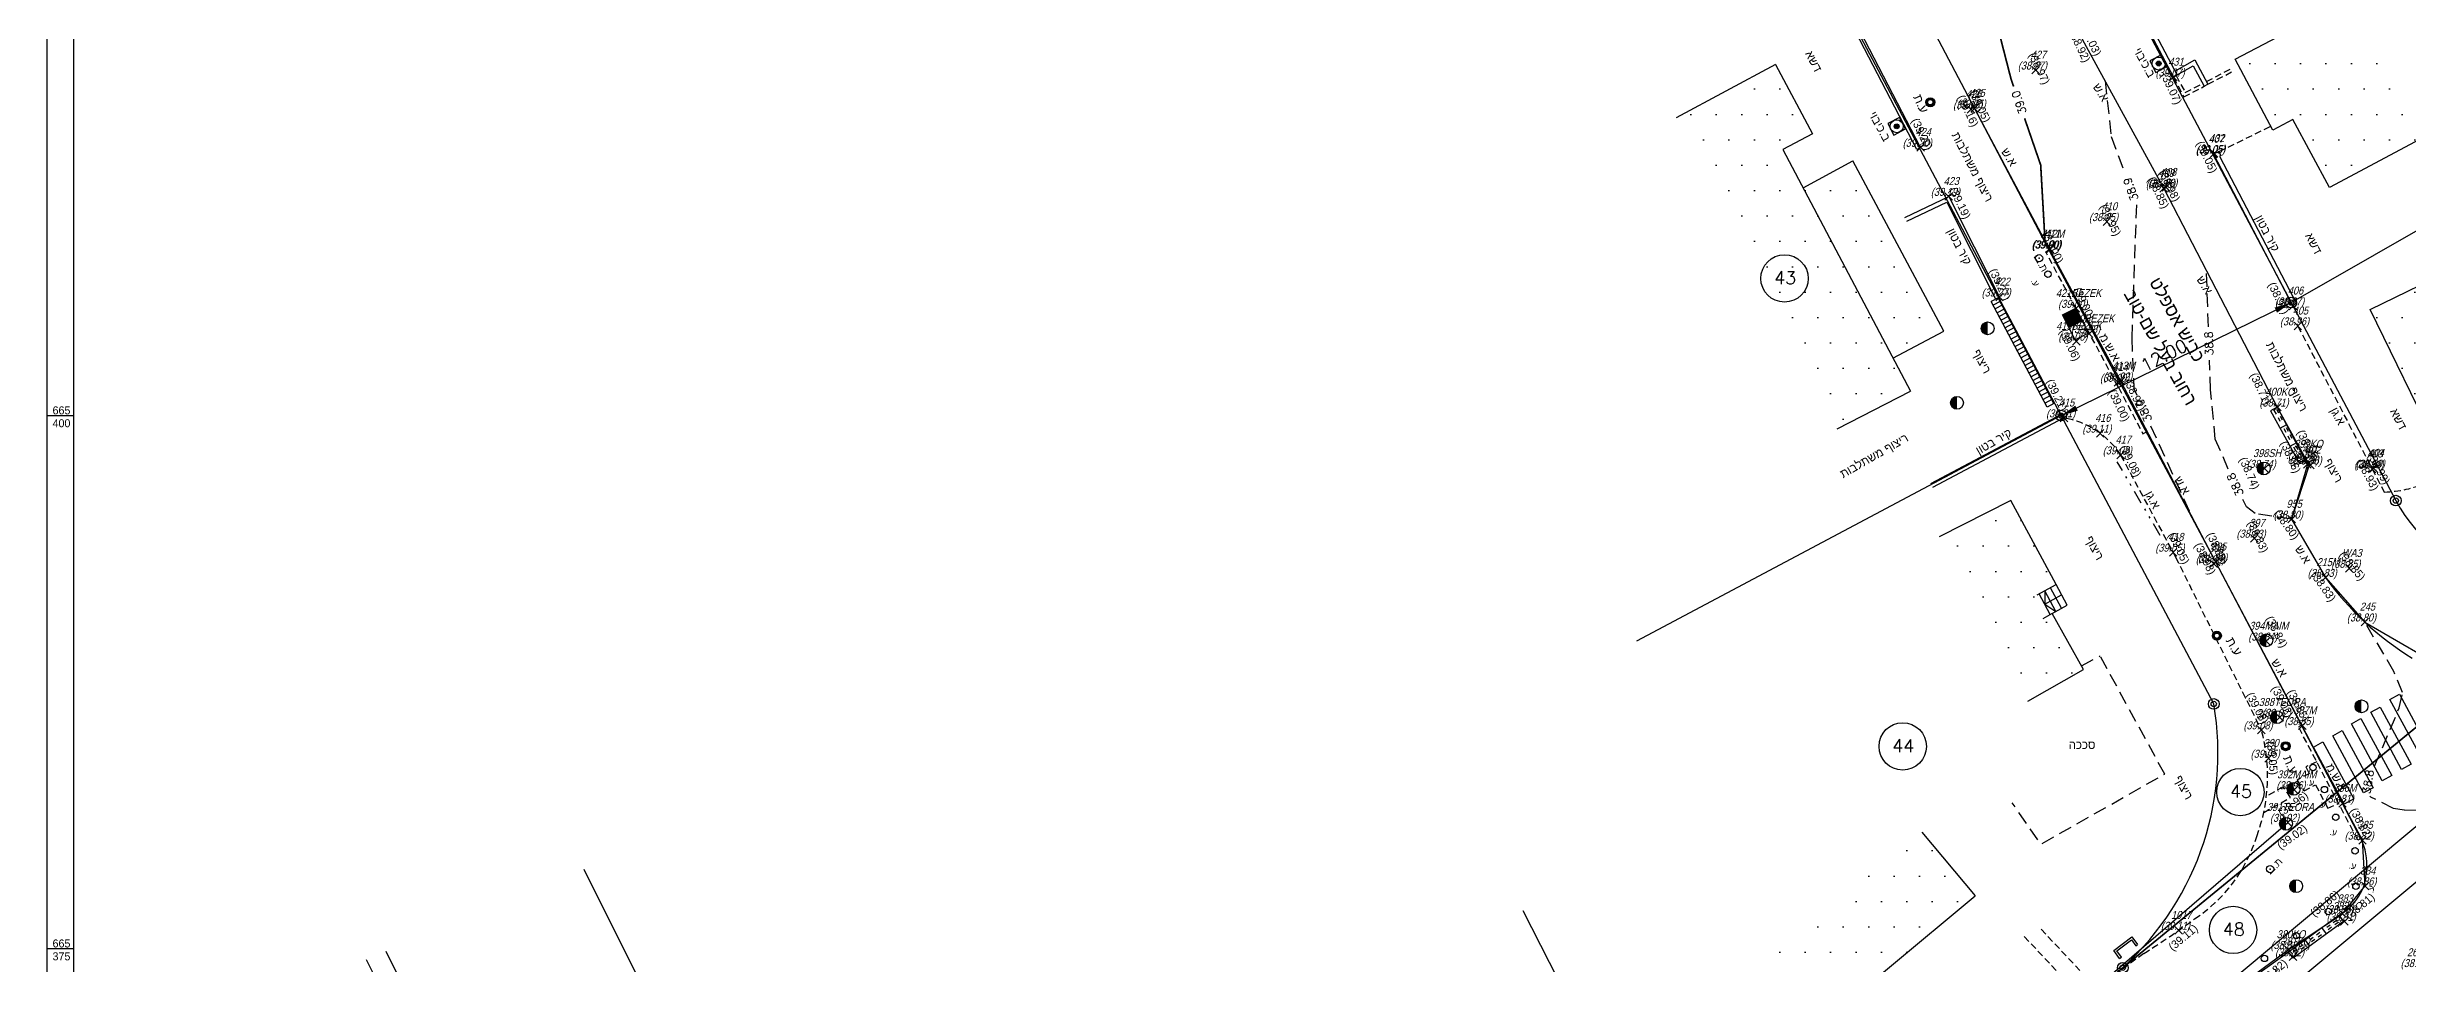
# Model space of a CAD drawing. Extents: x 190024 to 190266, y 665223 to 665488.
# Drawn here: x 190024.1 to 190134.7, y 665374.3 to 665417.3 of the extents above; entities that cross this region are included whole.
import ezdxf
from ezdxf.enums import TextEntityAlignment as Align

# ---------------------------------------------------------------- set-up
doc = ezdxf.new("R2010")
doc.units = 0
doc.header["$LTSCALE"] = 1.25
for name, pattern in [('ACAD_ISO03W100', [30, 12, -18]), ('DASHED', [0.75, 0.5, -0.25]), ('DIVIDE', [1.25, 0.5, -0.25, 0, -0.25, 0, -0.25]), ('HIDDEN', [0.375, 0.25, -0.125]), ('HIDDENX2', [0.75, 0.5, -0.25])]:
    doc.linetypes.add(name, pattern=pattern)
for name, color, linetype in [('C1603_0', 210, 'Continuous'), ('C1610_0', 210, 'Continuous'), ('CTEXT', 1, 'Continuous'), ('CTR', 7, 'Continuous'), ('CTRINDEX', 1, 'Continuous'), ('DIS104', 7, 'Continuous'), ('M1280', 7, 'Continuous'), ('M2200', 7, 'Continuous'), ('M2204', 9, 'Continuous'), ('M2208', 9, 'HIDDENX2'), ('M2404', 1, 'HIDDEN'), ('M2519', 254, 'Continuous'), ('M2605', 3, 'Continuous'), ('M4001', 80, 'Continuous'), ('M4402', 101, 'Continuous'), ('M4610', 170, 'Continuous'), ('M4804', 4, 'Continuous'), ('M4903', 70, 'Continuous'), ('M5232', 7, 'Continuous'), ('PNT', 1, 'Continuous'), ('PNTDESC', 3, 'Continuous'), ('PNTELEV', 5, 'Continuous'), ('PNTNO', 7, 'Continuous'), ('PT_PNTSNO', 7, 'Continuous')]:
    doc.layers.add(name, color=color, linetype=linetype)
for name, color, linetype, lineweight in [('M1000', 7, 'Continuous', 35), ('M1502', 1, 'Continuous', 20), ('M2412', 141, 'Continuous', 25), ('M2417', 70, 'HIDDEN', 25), ('M2442', 2, 'Continuous', 25), ('M2603', 100, 'Continuous', 25)]:
    doc.layers.add(name, color=color, linetype=linetype, lineweight=lineweight)
doc.styles.add('HANIT_TEXT', font='hebtxt')
doc.styles.add('hebtxt', font='hebtxt')
doc.styles.add('ROMANC', font='romanc.shx')
doc.styles.get("Standard").update_dxf_attribs({"font": 'hebtxt.shx'})
pattern_1 = [(0, (0, 0), (0.5953124999999999, 1.190625), [0, -1.190625])]

# ---------------------------------------------------------------- blocks, each defined once
blk = doc.blocks.new('M5232_E')
blk.add_circle((7.586481887145169e-09, -4.541476417152523e-09), 0.8000000000000002)
at = {"style": 'HANIT_TEXT'}
blk.add_attdef('NAME', text='', height=1.6, dxfattribs=at).set_placement((7.586481842736249e-09, 0.5), align=Align.BOTTOM_CENTER)
for tag, p in [('HEIGHT', (7.586481842736249e-09, -1)), ('MARK', (7.586481842736249e-09, -3))]:
    blk.add_attdef(tag, text='', height=1.6, dxfattribs=at).set_placement(p, align=Align.TOP_CENTER)
blk = doc.blocks.new('SRVPNO0')
at = {"layer": 'PNTDESC', "oblique": 15, "width": 0.86}
blk.add_attdef('DESC2', text='', height=1, dxfattribs=at).set_placement((-2.491916891059923, -0.8123870574075998), align=Align.MIDDLE_LEFT)
at = {"layer": 'PNTELEV', "oblique": 15, "width": 0.86}
blk.add_attdef('ELEV2', (-2.235286158764376, 0.0752), '', height=1, dxfattribs=at)
at = {"layer": 'PNTNO', "oblique": 15, "width": 0.86}
blk.add_attdef('PT#', text='', height=1, dxfattribs=at).set_placement((0.3206950086667995, 1.428657329751788), align=Align.CENTER)
blk = doc.blocks.new('SPT10')
at = {"color": 0, "linetype": 'Continuous'}
for p, q in [((-0.3535533905932738, -0.3535533905932737), (0.3535533905932738, 0.3535533905932737)), ((0.3535533905932737, -0.3535533905932738), (-0.3535533905932737, 0.3535533905932738))]:
    blk.add_line(p, q, dxfattribs=at)
blk = doc.blocks.new('hydrant')
blk.add_hatch(color=256).paths.add_polyline_path([(-0.15, 0, 1), (0.15, 0, 1)])
blk.add_lwpolyline([(-0.3999999999941792, 0.4000000000232831), (-0.3999999999941792, -0.4000000000232831), (0.3999999999941792, -0.4000000000232831), (0.3999999999941792, 0.4000000000232831)], close=True)
for radius in [0.4, 0.15]:
    blk.add_circle((0, 0), radius)
blk = doc.blocks.new('SPT26')
at = {"color": 0, "linetype": 'Continuous'}
for radius in [0.5, 0.25]:
    blk.add_circle((0, 0), radius, dxfattribs=at)
blk = doc.blocks.new('SPT67')
at = {"linetype": 'ByBlock'}
blk.add_hatch(color=0, dxfattribs=at).paths.add_polyline_path([(0.2, 0), (-0.2, 0, 1)])
at = {"color": 0, "linetype": 'Continuous'}
blk.add_circle((0, 0), 0.2, dxfattribs=at)
blk = doc.blocks.new('M4402_E')
for radius in [0.5, 0.45, 0.4, 0.35, 0.3]:
    blk.add_circle((-1.942890293094024e-16, 0), radius)
at = {"style": 'hebtxt'}
for tag, p in [('HEIGHT', (0, -2.5)), ('NAME', (0, -1))]:
    blk.add_attdef(tag, text='', height=1, dxfattribs=at).set_placement(p, align=Align.TOP_CENTER)
blk.add_attdef('DESC', text='', height=1, dxfattribs=at).set_placement((-1, -4), align=Align.TOP_RIGHT)
blk.add_attdef('MARK', text='', height=1, dxfattribs=at).set_placement((0, -4), align=Align.TOP_LEFT)
at = {"style": 'hebtxt', "flags": 1}
for tag, p in [('OWNER', (0, -5.5)), ('TYPE', (0, -7))]:
    blk.add_attdef(tag, text='', height=1, dxfattribs=at).set_placement(p, align=Align.TOP_CENTER)
blk = doc.blocks.new('M2442_E')
blk.add_line((-0.5000000000000002, -0.5), (0.4999999999999998, -0.5))
blk.add_circle((0, 0), 0.5)
blk.add_point((0, 0))
at = {"style": 'hebtxt'}
for tag, p in [('HEIGHT', (0, -2.5)), ('NAME', (0, -1))]:
    blk.add_attdef(tag, text='', height=1, dxfattribs=at).set_placement(p, align=Align.TOP_CENTER)
blk.add_attdef('DESC', text='', height=1, dxfattribs=at).set_placement((-1, -4), align=Align.TOP_RIGHT)
blk.add_attdef('MARK', text='', height=1, dxfattribs=at).set_placement((0, -4), align=Align.TOP_LEFT)

msp = doc.modelspace()

# ---------------------------------------------------------------- hatches: boundary and pattern name
at = {"layer": 'M2200'}
h = msp.add_hatch(dxfattribs=at)
h.set_pattern_fill('DOTS', color=256, scale=0.75, style=0)
h.set_pattern_definition(pattern_1)
h.paths.add_polyline_path([(190135.3280029297, 665412.9559936523), (190126.3040008545, 665429.1350097656), (190122.4065235938, 665427.0391812278), (190123.9525979809, 665424.0532894734), (190123.0235624469, 665423.5635671786), (190124.8957143733, 665420.0161588072), (190128.8994383015, 665422.171593988), (190130.6505460537, 665418.8052320444), (190126.6549788869, 665416.7069900262), (190128.4140014648, 665413.3850097656), (190129.358102926, 665413.8849211606), (190131.0724570653, 665410.6834619666)])
h = msp.add_hatch(dxfattribs=at)
h.set_pattern_fill('DOTS', color=256, scale=0.75, style=0)
h.set_pattern_definition(pattern_1)
h.paths.add_polyline_path([(190156.6130065918, 665418.3510131836), (190137.4783166259, 665407.1581426054), (190132.9839935303, 665404.967010498), (190136.1519927979, 665398.4689941406), (190154.6982265863, 665407.5109004434), (190152.8564930642, 665411.0565356008), (190157.3642471138, 665413.3966901375), (190157.2113233407, 665413.6657425753), (190158.6463236596, 665414.400927496)])
h = msp.add_hatch(dxfattribs=at)
h.set_pattern_fill('DOTS', color=256, scale=0.75, style=0)
h.set_pattern_definition(pattern_1)
h.paths.add_polyline_path([(190100.4509963989, 665413.949005127), (190108.0029983521, 665399.3729858398), (190111.435261328, 665401.1333997133), (190105.4541898009, 665412.4655620347), (190106.8418059957, 665413.2036828323), (190105.1080859599, 665416.4629569332)])
h = msp.add_hatch(dxfattribs=at)
h.set_pattern_fill('DOTS', color=256, scale=0.75, style=0)
h.set_pattern_definition(pattern_1)
h.paths.add_polyline_path([(190106.3974733611, 665410.6783500995), (190110.6136815684, 665402.6900229964), (190112.9919967651, 665403.9460144043), (190108.7262996452, 665411.9384411791)])
at = {"layer": 'M2200', "linetype": 'ACAD_ISO03W100'}
h = msp.add_hatch(dxfattribs=at)
h.set_pattern_fill('DOTS', color=256, scale=0.75)
h.set_pattern_definition(pattern_1)
h.paths.add_polyline_path([(190112.7740020752, 665394.3089904785), (190116.9354926311, 665386.6078420179), (190119.5500030518, 665388.0790100098), (190118.0690002441, 665390.7109985352), (190117.9860202531, 665390.6643062345), (190117.4637372631, 665391.6388739356), (190118.2570037842, 665392.0639953613), (190116.1379630243, 665396.018075278)])
at = {"layer": 'M2200'}
h = msp.add_hatch(dxfattribs=at)
h.set_pattern_fill('DOTS', color=256, scale=0.75)
h.set_pattern_definition(pattern_1)
h.paths.add_polyline_path([(190108.1602599391, 665372.2162204159), (190114.4692292255, 665377.4652102796), (190111.9710006714, 665380.4530029297), (190111.9419884989, 665380.4877004579), (190099.8929977417, 665370.4129943848), (190102.418687872, 665367.439298511)])
at = {"layer": 'M4001'}
msp.add_hatch(color=256, dxfattribs=at).paths.add_polyline_path([(190118.558240416, 665404.7112070569), (190118.8529723372, 665404.1266881565), (190119.4780102526, 665404.441850978), (190119.1832783318, 665405.0263698781)])

# ---------------------------------------------------------------- linework, layer by layer
at = {"layer": 'C1603_0'}
for p, q in [((190129.274, 665405.292), (190144.9444067443, 665414.2684898452)), ((190104.35, 665355.07), (190166.33, 665406.75)), ((190105.2927418332, 665353.2507350746), (190167.31, 665404.95)), ((190118.5, 665399.99), (190098.5884848135, 665389.4100238116)), ((190062.1974853417, 665352.8317790736), (190049.2730352319, 665378.7007255394)), ((190093.2646795706, 665376.7814625375), (190096.508, 665370.4289999999)), ((190047.1893841495, 665360.4586573078), (190039.9939616513, 665374.8551201783)), ((190044.5677932924, 665363.4671195119), (190039.0678484935, 665374.471303228))]:
    msp.add_line(p, q, dxfattribs=at)
msp.add_lwpolyline([(190100.7861173128, 665459.2004855386), (190105.124, 665450.992), (190117.194, 665428.152), (190129.274, 665405.292), (190134.182, 665396.005, 0.4706302423783451), (190145.344, 665393.757), (190121.08, 665373.85, 0.2645888719055002), (190125.648, 665386.471), (190118.5, 665399.99), (190106.581, 665422.532), (190095.465, 665443.554), (190090.169693226, 665453.569164936)], format="xyb", dxfattribs=at)
for points in [[(190118.5, 665399.99), (190129.274, 665405.292)], [(190102.532, 665358.631), (190121.08, 665373.85), (190137.7125935649, 665387.4959380191)]]:
    msp.add_lwpolyline(points, dxfattribs=at)
for centre in [(190105.530165216, 665406.42452366), (190111.0692668956, 665384.4802732131), (190126.8964992351, 665382.3397926139), (190126.5550319465, 665375.8723582382)]:
    msp.add_circle(centre, 1.10969656042289, dxfattribs=at)
for points in [[(190128.615079647, 665404.8191345363), (190128.4973351898, 665405.0583987349), (190129.274, 665405.292)], [(190119.158920353, 665400.4628654637), (190119.2766648102, 665400.2236012651), (190118.5, 665399.99)]]:
    msp.add_solid(points, dxfattribs=at)
at = {"layer": 'CTR', "linetype": 'DASHED'}
for points, elevation in [([(190120.5519692308, 665415.6939076923), (190120.8448104371, 665413.0743377573), (190121.4847234216, 665411.3487423722)], 38.90000000000003), ([(190122.0218285906, 665409.8703159579), (190121.8007150933, 665403.6234667866), (190121.9009039743, 665401.2589315968), (190122.0391261916, 665400.9535471326)], 38.90000000000003), ([(190125.3955248288, 665404.160955685), (190125.3085217391, 665406.7826666667)], 38.80000000000003), ([(190126.3304011218, 665397.4790460207), (190125.7211244721, 665398.8814217136), (190125.4940151997, 665401.1930922668), (190125.4477634145, 665402.5868222313)], 38.80000000000003), ([(190122.6885717999, 665399.5186794028), (190124.5343636364, 665395.4406363637)], 38.90000000000003), ([(190129.2954805378, 665395.132816766), (190127.5941641927, 665395.4009188656), (190127.1883962479, 665395.7145302651), (190127.0108628287, 665396.0595405023)], 38.80000000000003), ([(190133.1886987564, 665383.5494331954), (190134.3403008137, 665386.2842371773), (190134.4943472222, 665387.0052222222), (190134.093265617, 665387.9940455994), (190132.7263570189, 665390.3106568088)], 38.80000000000003), ([(190147.0329139478, 665383.5559232471), (190144.2210353182, 665381.7540230283), (190142.7518685994, 665381.0516449325), (190142.2470992905, 665381.0162926397), (190139.9031022215, 665381.3188202132), (190134.5659687551, 665381.4870911123), (190134.0770443921, 665381.5655806954), (190133.0150718965, 665382.1027781456), (190132.9705262077, 665382.1435818222)], 38.80000000000003)]:
    msp.add_lwpolyline(points, dxfattribs=dict(at, elevation=elevation))
at = {"layer": 'CTRINDEX', "const_width": 0.08, "elevation": 39.00000000000003}
for points in [[(190112.9929060399, 665426.6679673537), (190113.1590317927, 665426.0826375955), (190113.5213225807, 665423.9911182795), (190114.7666266625, 665421.1467758507), (190116.1483873891, 665415.7706938258), (190116.2678604751, 665415.4240395812)], [(190116.7810544739, 665413.9349939406), (190117.536, 665411.7445), (190117.7375882353, 665408.1903529412)]]:
    msp.add_lwpolyline(points, dxfattribs=at)
at = {"layer": 'DIS104'}
msp.add_polyline3d([(190113.481, 665367.44, 39.279), (190129.119, 665380.914, 39.023)], dxfattribs=at)
at = {"layer": 'M1280'}
for p, q in [((190024.104223906, 665400), (190025.354223906, 665400)), ((190024.104223906, 665375), (190025.354223906, 665375))]:
    msp.add_line(p, q, dxfattribs=at)
msp.add_lwpolyline([(190266.3786079457, 665488.1865082688), (190266.3786079457, 665223.1989007253), (190024.104223906, 665223.1989007253), (190024.104223906, 665488.1865082688), (190266.3786079457, 665488.1865082688)], dxfattribs=at)
msp.add_lwpolyline([(190265.1286079457, 665486.9365082689), (190265.1286079457, 665224.4489007253), (190025.354223906, 665224.4489007253), (190025.354223906, 665486.9365082689)], close=True, dxfattribs=at)
at = {"layer": 'M2200'}
for points in [[(190126.6549788869, 665416.7069900262), (190130.6505460537, 665418.8052320444)], [(190105.1080859599, 665416.4629569332), (190100.4509963989, 665413.949005127)], [(190131.0724570653, 665410.6834619666), (190129.358102926, 665413.8849211606)], [(190105.4541898009, 665412.4655620347), (190111.435261328, 665401.1333997133)], [(190135.3280029297, 665412.9559936523), (190131.0724570653, 665410.6834619666)], [(190106.3974733611, 665410.6783500995), (190108.7262996452, 665411.9384411791)], [(190110.6136815684, 665402.6900229964), (190112.9919967651, 665403.9460144043), (190108.7262996452, 665411.9384411791)], [(190108.0029983521, 665399.3729858398), (190111.435261328, 665401.1333997134)], [(190116.1379630243, 665396.018075278), (190112.7740020752, 665394.3089904785)], [(190111.9710006714, 665380.4530029297), (190114.4692292255, 665377.4652102796)], [(190102.418687872, 665367.439298511), (190114.4692292255, 665377.4652102796)]]:
    msp.add_lwpolyline(points, dxfattribs=at)
at = {"layer": 'M2200', "linetype": 'ACAD_ISO03W100'}
for points in [[(190105.1080859599, 665416.4629569332), (190106.8418059957, 665413.2036828323), (190105.4541898009, 665412.4655620347)], [(190129.358102926, 665413.8849211606), (190128.4140014648, 665413.3850097656), (190126.6549788869, 665416.7069900262)], [(190154.6982265863, 665407.5109004434), (190136.1519927979, 665398.4689941406), (190132.9839935303, 665404.967010498), (190137.4783166259, 665407.1581426054)], [(190117.3755965386, 665391.5916382216), (190118.2570037842, 665392.0639953613), (190116.1379630243, 665396.018075278)], [(190116.9354926311, 665386.6078420179), (190119.5500030518, 665388.0790100098), (190118.0690002441, 665390.7109985352), (190117.6332485074, 665390.4658038699)]]:
    msp.add_lwpolyline(points, dxfattribs=at)
at = {"layer": 'M2204', "linetype": 'Continuous'}
for points in [[(190117.9258047214, 665407.747608809), (190114.435, 665414.404), (190109.147, 665424.453), (190102.298, 665437.42), (190100.565, 665440.544)], [(190117.7419011825, 665421.0284666219), (190119.578, 665417.481), (190123.302, 665410.648), (190128.627, 665400.39)], [(190117.9258047214, 665407.747608809), (190117.7759723427, 665407.6672953089)], [(190121.3285959925, 665401.3993820498), (190117.9258047214, 665407.747608809)], [(190129.7653877138, 665385.4824984303), (190125.748, 665393.126), (190121.3285959925, 665401.3993820498)], [(190130.1162931464, 665397.671), (190129.2954657274, 665395.1327653624), (190130.884, 665392.398)], [(190129.969, 665397.9459999998), (190130.1162931464, 665397.671)], [(190129.7653877138, 665385.4824984303), (190129.6147647681, 665385.4036775689)], [(190132.5474995496, 665380.1660140323), (190129.7653877138, 665385.4824984303)], [(190132.5474995493, 665380.1660140329), (190132.4016873824, 665380.078)], [(190108.7641794379, 665360.0258948242), (190114.6744051518, 665364.3485386049), (190121.0430965714, 665369.0218204322), (190129.1506523768, 665374.8400596002)]]:
    msp.add_lwpolyline(points, dxfattribs=at)
for centre, radius, start, end in [((190142.4216194934, 665400.7244461983), 14.22836497522132, 215.8171551859442, 238.2740836380483), ((190130.0802604622, 665378.9714368945), 2.741219300371722, 354.0933778875938, 25.83513638613618), ((190130.3383029588, 665378.7302599495), 2.468962519406396, 298.4093140324863, 359.0504639328602)]:
    msp.add_arc(centre, radius, start, end, dxfattribs=at)
at = {"layer": 'M2208'}
for points in [[(190117.6029968262, 665379.925994873), (190123.3470001221, 665383.183013916), (190120.3200882445, 665388.7210474926)], [(190119.4498838567, 665388.2569384858), (190120.3200882445, 665388.7210474926)], [(190117.4029998779, 665380.0989990234), (190116.2009963989, 665381.8359985352)]]:
    msp.add_lwpolyline(points, dxfattribs=at)
at = {"layer": 'M2404'}
for points in [[(190121.1787636138, 665401.3190685497), (190117.7759723427, 665407.6672953089)], [(190121.1787636138, 665401.3190685497), (190122.3241545887, 665399.1409338805), (190122.488188975, 665399.228556357)], [(190132.3968766038, 665380.0871931708), (190129.614764768, 665385.4036775689)]]:
    msp.add_lwpolyline(points, dxfattribs=at)
at = {"layer": 'M2412'}
for points in [[(190117.9860202531, 665390.6643062345), (190117.4637372632, 665391.6388739354)], [(190117.7281594368, 665391.7805810776), (190117.7248787581, 665391.1515900849), (190118.2475266358, 665390.8114541733)], [(190117.7248787582, 665391.1515900849), (190118.5137715927, 665391.5848727063)], [(190118.2475266359, 665390.8114541733), (190117.7281594369, 665391.7805810774)], [(190118.5090330185, 665390.9586021123), (190117.9925816105, 665391.9222882193)], [(190118.7705394012, 665391.1057500513), (190118.2570037842, 665392.0639953613)], [(190118.0690002442, 665390.710998535), (190118.7705394012, 665391.1057500513)]]:
    msp.add_lwpolyline(points, dxfattribs=at)
at = {"layer": 'M2417', "linetype": 'HIDDEN'}
for points in [[(190123.7539999952, 665415.865000009), (190123.7539999953, 665415.8650000087), (190124.2478964138, 665414.9392281536), (190125.2016907415, 665415.4343046587)], [(190123.8881640738, 665415.9320820483), (190123.888164074, 665415.932082048), (190123.8863439468, 665415.9356050971), (190124.3104290289, 665415.1406893649), (190125.1325863565, 665415.5674383658)], [(190125.3079234386, 665415.6631255753), (190126.4686230227, 665416.2680795053)], [(190125.3772517215, 665415.5301083238), (190126.5379513056, 665416.1350622539)], [(190125.9026771031, 665412.3734896287), (190128.3181242451, 665413.5660774992)], [(190129.587, 665404.194), (190133.074, 665397.492), (190133.6390171051, 665396.406036377)], [(190121.282, 665398.144), (190123.8626528931, 665393.3457462348)], [(190123.8626528931, 665393.3457462348), (190127.878, 665385.248)], [(190130.4741057064, 665383.7615175978), (190129.9636335835, 665383.5201053928), (190130.1321442754, 665383.2037783046), (190129.5497476738, 665382.902232856), (190129.8773284355, 665382.3912724047), (190130.4210146954, 665382.6743884032), (190130.9954639342, 665381.5768405916), (190131.4937633346, 665381.813)], [(190129.246946149, 665382.0874250147), (190128.8955547884, 665382.5788872285), (190128.1161884605, 665382.1410063752)], [(190127.989798612, 665381.3756109194), (190129.246946149, 665382.0874250147)], [(190117.5564447978, 665375.9050548372), (190120.0123570822, 665373.2898401346)], [(190122.3720491255, 665374.7716413187), (190120.3848056793, 665373.3117465973), (190113.481, 665367.44), (190102.021, 665359.438)], [(190116.7665157871, 665375.5651459902), (190119.3593393356, 665372.8041392928)]]:
    msp.add_lwpolyline(points, dxfattribs=at)
for centre, radius, start, end in [((190117.9918936548, 665396.0152530265), 3.918719617332425, 32.90345847958144, 80.65812390523567), ((190133.4360805224, 665402.0945750462), 5.692157363273572, 272.0431399838637, 292.7618135959921), ((190120.0275891331, 665383.0835446923), 8.143329635842937, 339.6549700222117, 15.41418992486096), ((190120.7851851544, 665382.4057296983), 7.206951862765319, 303.3556185609183, 342.6147840084539), ((190102.852168452, 665406.0542073699), 36.87308883533443, 301.9635824775917, 306.4279122967834)]:
    msp.add_arc(centre, radius, start, end, dxfattribs=at)
at = {"layer": 'M2519'}
for points in [[(190135.3499527839, 665384.0056784591), (190133.9069688817, 665386.6862330923), (190134.3487793123, 665386.934033586), (190135.7948712799, 665384.2544653864), (190135.3499527839, 665384.0056784591)], [(190134.4492589228, 665383.3984691144), (190133.0062750206, 665386.0790237477), (190133.4480854512, 665386.3268242413), (190134.8941774188, 665383.6472560418), (190134.4492589228, 665383.3984691144)], [(190131.7625178988, 665381.7691323465), (190130.3195339966, 665384.4496869798), (190130.7613444272, 665384.6974874734), (190132.2074363948, 665382.0179192738), (190131.7625178988, 665381.7691323465)], [(190132.6705223675, 665382.2941345831), (190131.2275384653, 665384.9746892164), (190131.6693488958, 665385.22248971), (190133.1154408634, 665382.5429215104), (190132.6705223675, 665382.2941345831)], [(190133.5485650617, 665382.8621008601), (190132.1055811595, 665385.5426554934), (190132.5473915901, 665385.790455987), (190133.9934835577, 665383.1108877874), (190133.5485650617, 665382.8621008601)]]:
    msp.add_lwpolyline(points, dxfattribs=at)
at = {"layer": 'M2603', "linetype": 'DIVIDE', "flags": 128}
msp.add_lwpolyline([(190123.1429977417, 665394.3699951172), (190121.1179962158, 665397.8320007324)], dxfattribs=at)
at = {"layer": 'M2605'}
for points in [[(190111.906, 665412.57), (190106.694, 665422.621), (190101.1952534835, 665419.6112777895)], [(190111.7284517674, 665412.4779314109), (190106.6106082671, 665422.3473567795), (190101.2912796841, 665419.4358384301)], [(190121.89, 665419.395), (190123.754, 665415.865)], [(190122.0668574142, 665419.4883887309), (190123.9308574141, 665415.9583887309)], [(190123.754, 665415.8649999999), (190123.9308574141, 665415.9583887309)], [(190123.830623783, 665416.1482088586), (190124.7558106472, 665416.6689040466), (190125.3772517216, 665415.5301083237)], [(190123.9287157515, 665415.9739161001), (190124.6773148377, 665416.3952276827), (190125.2016907415, 665415.4343046587)], [(190125.2016907415, 665415.4343046587), (190125.3772517215, 665415.5301083238)], [(190111.906, 665412.57), (190111.7284517674, 665412.4779314109)], [(190125.9026771031, 665412.3734896287), (190125.638, 665412.251), (190129.357, 665405.132)], [(190125.9866758006, 665412.1919842049), (190125.902677103, 665412.3734896287)], [(190125.9866758006, 665412.1919842049), (190125.9124270845, 665412.1576227223), (190129.5342685494, 665405.2246059467)], [(190111.1704132383, 665409.2864894607), (190113.224, 665410.268), (190115.603, 665405.551)], [(190111.2566585919, 665409.106040745), (190113.1335938854, 665410.003120823), (190115.4244260709, 665405.4609369562)], [(190115.4244260709, 665405.4609369562), (190115.6029999999, 665405.551)], [(190118.5343131154, 665400.0586996538), (190112.3688790972, 665396.7897611315)], [(190118.628, 665399.882), (190112.4625659818, 665396.6130614777)], [(190118.628, 665399.882), (190118.5343131154, 665400.0586996538)], [(190121.2376308125, 665374.5402016579), (190120.9651970379, 665374.9144743582), (190121.8044799142, 665375.551043827), (190122.0753981716, 665375.1919079105)], [(190121.318480221, 665374.5990520886), (190121.1037493014, 665374.8940519328), (190121.7850274768, 665375.4107798424), (190121.9955656076, 665375.1316853093)], [(190121.9955656076, 665375.1316853093), (190122.0753981715, 665375.1919079106)], [(190121.2376308125, 665374.5402016579), (190121.3184802211, 665374.5990520885)]]:
    msp.add_lwpolyline(points, dxfattribs=at)
at = {"layer": 'M4001', "elevation": 39.068}
msp.add_lwpolyline([(190118.558240416, 665404.7112070569), (190119.1832783318, 665405.0263698781), (190119.772742174, 665403.8573320776), (190119.1477042582, 665403.5421692564)], close=True, dxfattribs=at)
msp.add_lwpolyline([(190119.4780102527, 665404.441850978), (190118.8529723372, 665404.1266881565)], dxfattribs=at)
at = {"layer": 'M4903'}
for points in [[(190115.5365431266, 665405.5174827429), (190115.2183394789, 665405.3491187366)], [(190117.8403266557, 665400.393630315), (190115.2183394789, 665405.3491187367)], [(190115.6300786857, 665405.3407029386), (190115.311875038, 665405.1723389323)], [(190115.7236142447, 665405.1639231342), (190115.405410597, 665404.9955591279)], [(190115.8171498038, 665404.98714333), (190115.4989461561, 665404.8187793237)], [(190118.1585303034, 665400.5619943212), (190115.5365431266, 665405.5174827429)], [(190115.9106853629, 665404.8103635258), (190115.5924817151, 665404.6419995194)], [(190116.0042209219, 665404.6335837215), (190115.6860172742, 665404.4652197151)], [(190116.097756481, 665404.4568039172), (190115.7795528332, 665404.2884399109)], [(190116.19129204, 665404.2800241129), (190115.8730883923, 665404.1116601066)], [(190116.2848275991, 665404.1032443086), (190115.9666239513, 665403.9348803023)], [(190116.3783631581, 665403.9264645043), (190116.0601595104, 665403.758100498)], [(190116.4718987171, 665403.7496847), (190116.1536950694, 665403.5813206937)], [(190116.5654342762, 665403.572904896), (190116.2472306285, 665403.4045408897)], [(190116.6589698353, 665403.3961250917), (190116.3407661876, 665403.2277610854)], [(190116.7525053943, 665403.2193452875), (190116.4343017466, 665403.0509812812)], [(190116.8460409534, 665403.0425654833), (190116.5278373057, 665402.8742014769)], [(190116.9395765126, 665402.8657856791), (190116.6213728648, 665402.6974216726)], [(190117.0331120716, 665402.6890058749), (190116.7149084238, 665402.5206418684)], [(190117.1266476307, 665402.5122260706), (190116.8084439829, 665402.3438620641)], [(190117.2201831899, 665402.3354462666), (190116.9019795421, 665402.1670822599)], [(190117.3137187491, 665402.1586664624), (190116.9955151013, 665401.9903024557)], [(190117.4072543083, 665401.9818866584), (190117.0890506606, 665401.8135226517)], [(190117.5007898675, 665401.8051068542), (190117.1825862198, 665401.6367428475)], [(190117.5943254267, 665401.62832705), (190117.276121779, 665401.4599630433)], [(190117.6878609859, 665401.4515472457), (190117.3696573381, 665401.283183239)], [(190117.7813965451, 665401.2747674416), (190117.4631928974, 665401.1064034349)], [(190117.8749321043, 665401.0979876373), (190117.5567284565, 665400.9296236307)], [(190117.9684676634, 665400.9212078331), (190117.6502640157, 665400.7528438265)], [(190118.0620032226, 665400.7444280288), (190117.7437995748, 665400.5760640223)], [(190118.1585303034, 665400.5619943212), (190117.8403266557, 665400.393630315)], [(190128.627, 665400.39), (190128.3114424025, 665400.2167273749)], [(190128.3114424025, 665400.2167273749), (190129.6534424024, 665397.7727273749)], [(190128.627, 665400.39), (190129.969, 665397.946)], [(190128.7592342069, 665399.4012257579), (190129.0747918044, 665399.5744983831)], [(190129.2254688203, 665398.5521367898), (190129.5410264178, 665398.725409415)], [(190129.969, 665397.946), (190129.6534424025, 665397.7727273748)], [(190130.931216498, 665375.690231001), (190130.7194316382, 665375.9813446781)], [(190130.9436699212, 665375.9960821284), (190131.0973132509, 665376.1078574711)], [(190131.0142648744, 665375.899044236), (190131.1679082042, 665376.0108195788)], [(190131.2509565807, 665376.2196328138), (190131.4045999103, 665376.3314081565)], [(190131.3215515339, 665376.1225949213), (190131.4751948637, 665376.2343702641)], [(190129.3748906596, 665374.8547970504), (190129.5285339894, 665374.9665723931)], [(190129.4454856129, 665374.7577591578), (190129.5991289426, 665374.8695345006)], [(190129.6821773191, 665375.0783477357), (190129.8358206488, 665375.1901230785)], [(190129.7527722724, 665374.9813098434), (190129.9064156021, 665375.093085186)], [(190130.1468268674, 665375.1195884617), (190129.9350420074, 665375.410702139)], [(190130.1592802906, 665375.4254395894), (190130.3129236203, 665375.537214932)], [(190130.2298752438, 665375.328401697), (190130.3835185735, 665375.4401770397)], [(190130.4665669499, 665375.6489902748), (190130.6202102797, 665375.7607656174)], [(190130.5371619033, 665375.5519523823), (190130.6908052329, 665375.663727725)]]:
    msp.add_lwpolyline(points, dxfattribs=at)
at = {"layer": 'M4903', "elevation": 38.725}
for points in [[(190128.5876513068, 665400.0554017604), (190128.4991638865, 665400.2235385394)], [(190128.6938429567, 665400.111288552), (190128.6053555364, 665400.2794253312)], [(190128.7646261473, 665399.7191282023), (190128.676138727, 665399.8872649813)], [(190128.8708177971, 665399.7750149941), (190128.7823303769, 665399.9431517731)], [(190129.0394028733, 665399.1970192569), (190128.9509154531, 665399.3651560359)], [(190129.1455945232, 665399.2529060487), (190129.057107103, 665399.4210428278)], [(190129.3225693637, 665398.9166324906), (190129.2340819434, 665399.0847692696)], [(190129.2163777138, 665398.8607456989), (190129.1278902936, 665399.0288824779)], [(190129.4911544397, 665398.3386367534), (190129.4026670196, 665398.5067735325)], [(190129.5973460897, 665398.3945235452), (190129.5088586694, 665398.5626603242)], [(190129.6681292804, 665398.0023631953), (190129.5796418601, 665398.1704999743)], [(190129.7743209302, 665398.0582499871), (190129.6858335099, 665398.2263867662)]]:
    msp.add_lwpolyline(points, dxfattribs=at)
at = {"layer": 'M4903'}
msp.add_lwpolyline([(190131.7247392008, 665376.2675178387), (190129.3624372366, 665374.5489459228), (190129.1506523767, 665374.8400596003), (190131.512954341, 665376.5586315161)], close=True, dxfattribs=at)
at = {"layer": 'PNT'}
for p in [(190117.303, 665416.193, 38.971), (190123.754, 665415.865, 39.067), (190114.268, 665414.357, 39.164), (190114.435, 665414.404, 39.048), (190111.906, 665412.57, 39.198), (190125.638, 665412.251, 39.046), (190125.664, 665412.281, 39.051), (190113.224, 665410.268, 39.187), (190123.302, 665410.648, 38.852), (190123.41, 665410.696, 38.975), (190120.637, 665409.085, 38.952), (190117.944, 665407.802, 38.997), (190117.98, 665407.797, 38.997), (190115.603, 665405.551, 39.267), (190119.192, 665405.019, 38.998), (190129.357, 665405.132, 38.967), (190119.799, 665403.83, 38.975), (190129.587, 665404.194, 38.958), (190119.202, 665403.477, 39.056), (190121.153, 665401.549, 38.997), (190121.298, 665401.613, 38.916), (190128.627, 665400.39, 38.714), (190118.628, 665399.882, 39.212), (190120.326, 665399.163, 39.108), (190121.282, 665398.144, 39.081), (190128.025, 665397.512, 38.739), (190129.969, 665397.946, 38.655), (190130.036, 665397.703, 38.75), (190130.18, 665397.671, 38.847), (190133.074, 665397.492, 38.926), (190133.14, 665397.521, 38.993), (190123.746, 665393.581, 39.047), (190127.549, 665394.239, 38.831), (190125.641, 665393.053, 38.975), (190125.748, 665393.126, 38.894), (190131.993, 665392.827, 38.85), (190130.884, 665392.398, 38.829), (190128.105, 665389.413, 38.84), (190128.734, 665385.839, 39.016), (190127.878, 665385.248, 39.081), (190129.795, 665385.449, 38.847), (190128.211, 665383.918, 39.048), (190129.417, 665382.445, 38.963), (190131.682, 665381.813, 38.81), (190129.119, 665380.914, 39.023), (190132.619, 665380.078, 38.821), (190132.744, 665377.934, 38.858), (190131.683, 665376.632, 38.858), (190131.771, 665376.269, 38.814), (190129.144, 665374.949, 38.825), (190129.357, 665374.609, 38.821)]:
    msp.add_point(p, dxfattribs=at)
at = {"layer": 'PNT', "color": 5}
for p in [(190129.2954657274, 665395.1327653624, 38.8), (190132.7261863132, 665390.310755915, 38.8), (190124.004469533, 665375.8514783666, 39.11)]:
    msp.add_point(p, dxfattribs=at)
at = {"layer": 'PT_PNTSNO'}
for points in [[(190126.006, 665372.644, 38.884), (190129.144, 665374.949, 38.825), (190131.683, 665376.632, 38.858), (190132.744, 665377.934, 38.858), (190132.619, 665380.078, 38.821), (190131.682, 665381.813, 38.81), (190129.795, 665385.449, 38.847), (190125.748, 665393.126, 38.894), (190121.298, 665401.613, 38.916), (190117.944, 665407.802, 38.997), (190114.435, 665414.404, 39.048), (190109.147, 665424.453, 39.1)], [(190119.578, 665417.481, 38.917), (190123.302, 665410.648, 38.852), (190128.627, 665400.39, 38.714), (190130.036, 665397.703, 38.75), (190129.2954657274, 665395.1327653624, 38.8), (190130.884, 665392.398, 38.829), (190132.7261863132, 665390.310755915, 38.8), (190136.994, 665387.833, 38.775)]]:
    msp.add_polyline3d(points, dxfattribs=at)

# ---------------------------------------------------------------- block references
at = {"layer": 'C1610_0', "xscale": 0.5, "yscale": 0.5, "zscale": 0.5, "rotation": 90}
for p in [(190129.2739907321, 665405.2920175384), (190118.5, 665399.99), (190134.182, 665396.005), (190125.648, 665386.471), (190121.3836360358, 665374.0991131951)]:
    msp.add_blockref('SPT26', p, dxfattribs=at)
at = {"layer": 'M2442'}
ref = msp.add_blockref('M2442_E', (190117.4618299879, 665407.3729351683), dxfattribs=dict(at, xscale=0.338701331151242, yscale=0.338701331151242, zscale=0.1693506655771072, rotation=299.4859414611877))
ref.add_attrib('MARK', '.ת', dxfattribs={"layer": '0', "height": 0.3387013311542146, "rotation": 299.4859414611877, "style": 'hebtxt'}).set_placement((190117.6837881528, 665407.2499747241), align=Align.TOP_LEFT)
ref = msp.add_blockref('M2442_E', (190128.2888958156, 665378.7269299142), dxfattribs=dict(at, xscale=0.3387013311512419, yscale=0.3387013311512419, zscale=0.1693506655771072, rotation=44.99999999542032))
ref.add_attrib('MARK', '.ת', dxfattribs={"layer": '0', "height": 0.3387013311542144, "rotation": 44.99999999542032, "style": 'hebtxt'}).set_placement((190128.3480079596, 665378.9736898222), align=Align.TOP_LEFT)
at = {"layer": 'M4402'}
ref = msp.add_blockref('M4402_E', (190112.3606086783, 665414.6897462283), dxfattribs=dict(at, xscale=0.4224999999156241, yscale=0.4224999999156241, zscale=0.21125, rotation=294.4753329761942))
ref.add_attrib('MARK', 'ת.ע', dxfattribs={"layer": '0', "height": 0.4225, "rotation": 294.4753329739816, "style": 'hebtxt'}).set_placement((190111.9299949799, 665415.1078123185), align=Align.TOP_LEFT)
ref = msp.add_blockref('M4402_E', (190125.7922099446, 665389.6688650828), dxfattribs=dict(at, xscale=0.4224999999156241, yscale=0.4224999999156241, zscale=0.21125, rotation=300.2170669132198))
ref.add_attrib('MARK', 'ת.ע', dxfattribs={"layer": '0', "height": 0.4225, "rotation": 300.2170669110072, "style": 'hebtxt'}).set_placement((190126.5613000549, 665389.6531582457), align=Align.TOP_LEFT)
ref = msp.add_blockref('M4402_E', (190129.0147749175, 665384.4898422319), dxfattribs=dict(at, xscale=0.4224999999156241, yscale=0.4224999999156241, zscale=0.21125, rotation=293.0263317375001))
ref.add_attrib('MARK', 'ת.ע', dxfattribs={"layer": '0', "height": 0.4225000000000001, "rotation": 293.0263317352875, "style": 'hebtxt'}).set_placement((190129.2701045104, 665384.1091371671), align=Align.TOP_LEFT)
at = {"layer": 'M4610', "xscale": 0.7656922600659432, "yscale": 0.7656922600659432, "zscale": 0.7656922600659432, "rotation": 117.9868618716948}
for p in [(190123.0656385992, 665416.5003944344), (190110.786238863, 665413.5600944888)]:
    msp.add_blockref('hydrant', p, dxfattribs=at)
at = {"layer": 'M4804', "xscale": 1.5, "yscale": 1.5, "zscale": 1.5, "rotation": 270}
for p in [(190115.0501274776, 665404.0824681676, -39.098), (190113.612841558, 665400.5913740894, -39.098), (190127.9946469163, 665397.5131306166), (190128.1103433378, 665389.4537409309), (190128.6107550669, 665385.8496954592), (190132.5713797687, 665386.3558915359), (190129.3931715822, 665382.486536951), (190129.0304542923, 665380.85031624), (190129.5093261592, 665377.9248933783)]:
    msp.add_blockref('SPT67', p, dxfattribs=at)
at = {"layer": 'M5232', "ltscale": 0.2, "xscale": 0.1874999999992788, "yscale": 0.1874999999992788, "zscale": 0.1874999999992788}
for p, rotation in [((190117.8759760765, 665406.6241417775), 303.0061175951832), ((190130.301387617, 665383.4913238174, 78.066), 350.7324285883434), ((190130.8358002944, 665382.4553206231, 78.066), 350.7324285883434), ((190131.3643089351, 665381.1563837399), 350.7324285883434), ((190132.2703528071, 665379.5813706082), 350.7324285883434), ((190132.3089711842, 665377.9233003567), 78.88481832059693), ((190131.0151147643, 665376.738274047), 41.84793215138114), ((190129.5175639387, 665375.6037415547), 41.84793215138114), ((190128.0231172293, 665374.5358816321), 41.84793215138114)]:
    msp.add_blockref('M5232_E', p, dxfattribs=dict(at, rotation=rotation)).add_auto_attribs({'MARK': '.ע'})
at = {"layer": 'PNT', "xscale": 0.375, "yscale": 0.375, "zscale": 0.375}
for p, values in [((190117.303, 665416.193, 38.971), {'PT#': '427', 'ELEV2': '(38.97)'}), ((190123.754, 665415.865, 39.067), {'PT#': '431', 'ELEV2': '(39.07)'}), ((190114.268, 665414.357, 39.164), {'PT#': '426', 'ELEV2': '(39.16)'}), ((190114.435, 665414.404, 39.048), {'PT#': '425', 'ELEV2': '(39.05)'}), ((190111.906, 665412.57, 39.198), {'PT#': '424', 'ELEV2': '(39.20)'}), ((190125.638, 665412.251, 39.046), {'PT#': '407', 'ELEV2': '(39.05)'}), ((190125.664, 665412.281, 39.051), {'PT#': '432', 'ELEV2': '(39.05)'}), ((190123.302, 665410.648, 38.852), {'PT#': '409', 'ELEV2': '(38.85)'}), ((190123.41, 665410.696, 38.975), {'PT#': '408', 'ELEV2': '(38.98)'}), ((190113.224, 665410.268, 39.187), {'PT#': '423', 'ELEV2': '(39.19)'}), ((190120.637, 665409.085, 38.952), {'PT#': '410', 'ELEV2': '(38.95)'}), ((190117.944, 665407.802, 38.997), {'PT#': '411', 'ELEV2': '(39.00)'}), ((190117.98, 665407.797, 38.997), {'PT#': '412M', 'ELEV2': '(39.00)'}), ((190115.603, 665405.551, 39.267), {'PT#': '422', 'ELEV2': '(39.27)'}), ((190119.192, 665405.019, 38.998), {'PT#': '421BEZEK', 'ELEV2': '(39.00)'}), ((190129.357, 665405.132, 38.967), {'PT#': '406', 'ELEV2': '(38.97)'}), ((190119.799, 665403.83, 38.975), {'PT#': '420BEZEK', 'ELEV2': '(38.98)'}), ((190129.587, 665404.194, 38.958), {'PT#': '405', 'ELEV2': '(38.96)'}), ((190119.202, 665403.477, 39.056), {'PT#': '419BEZEK', 'ELEV2': '(39.06)'}), ((190121.153, 665401.549, 38.997), {'PT#': '414', 'ELEV2': '(39.00)'}), ((190121.298, 665401.613, 38.916), {'PT#': '413M', 'ELEV2': '(38.92)'}), ((190128.627, 665400.39, 38.714), {'PT#': '400KO', 'ELEV2': '(38.71)'}), ((190118.628, 665399.882, 39.212), {'PT#': '415', 'ELEV2': '(39.21)'}), ((190120.326, 665399.163, 39.108), {'PT#': '416', 'ELEV2': '(39.11)'}), ((190121.282, 665398.144, 39.081), {'PT#': '417', 'ELEV2': '(39.08)'}), ((190128.025, 665397.512, 38.739), {'PT#': '398SH', 'ELEV2': '(38.74)'}), ((190129.969, 665397.946, 38.655), {'PT#': '399KO', 'ELEV2': '(38.66)'}), ((190130.036, 665397.703, 38.75), {'PT#': '401', 'ELEV2': '(38.75)'}), ((190130.18, 665397.671, 38.847), {'PT#': '402', 'ELEV2': '(38.85)'}), ((190133.074, 665397.492, 38.926), {'PT#': '403', 'ELEV2': '(38.93)'}), ((190133.14, 665397.521, 38.993), {'PT#': '404', 'ELEV2': '(38.99)'}), ((190127.549, 665394.239, 38.831), {'PT#': '397', 'ELEV2': '(38.83)'}), ((190123.746, 665393.581, 39.047), {'PT#': '418', 'ELEV2': '(39.05)'}), ((190125.641, 665393.053, 38.975), {'PT#': '396', 'ELEV2': '(38.98)'}), ((190125.748, 665393.126, 38.894), {'PT#': '395', 'ELEV2': '(38.89)'}), ((190131.993, 665392.827, 38.85), {'PT#': 'WA3', 'ELEV2': '(38.85)'}), ((190130.884, 665392.398, 38.829), {'PT#': '215M', 'ELEV2': '(38.83)'}), ((190128.105, 665389.413, 38.84), {'PT#': '394MAIM', 'ELEV2': '(38.84)'}), ((190127.878, 665385.248, 39.081), {'PT#': '389', 'ELEV2': '(39.08)'}), ((190128.734, 665385.839, 39.016), {'PT#': '388TEORA', 'ELEV2': '(39.02)'}), ((190129.795, 665385.449, 38.847), {'PT#': '387M', 'ELEV2': '(38.85)'}), ((190128.211, 665383.918, 39.048), {'PT#': '390', 'ELEV2': '(39.05)'}), ((190129.417, 665382.445, 38.963), {'PT#': '392MAIM', 'ELEV2': '(38.96)'}), ((190131.682, 665381.813, 38.81), {'PT#': '386M', 'ELEV2': '(38.81)'}), ((190129.119, 665380.914, 39.023), {'PT#': '391TEORA', 'ELEV2': '(39.02)'}), ((190132.619, 665380.078, 38.821), {'PT#': '385', 'ELEV2': '(38.82)'}), ((190132.744, 665377.934, 38.858), {'PT#': '384', 'ELEV2': '(38.86)'}), ((190131.683, 665376.632, 38.858), {'PT#': '383', 'ELEV2': '(38.86)'}), ((190131.771, 665376.269, 38.814), {'PT#': '382KO', 'ELEV2': '(38.81)'}), ((190129.144, 665374.949, 38.825), {'PT#': '380KO', 'ELEV2': '(38.83)'}), ((190129.357, 665374.609, 38.821), {'PT#': '381KO', 'ELEV2': '(38.82)'}), ((190135.245, 665374.102, 38.888), {'PT#': '264SH', 'ELEV2': '(38.89)'})]:
    msp.add_blockref('SRVPNO0', p, dxfattribs=at).add_auto_attribs(values)
at = {"layer": 'PNT', "xscale": 0.5, "yscale": 0.5, "zscale": 0.5}
for p in [(190117.303, 665416.193, 38.971), (190123.754, 665415.865, 39.067), (190114.435, 665414.404, 39.048), (190114.268, 665414.357, 39.164), (190111.906, 665412.57, 39.198), (190125.638, 665412.251, 39.046), (190125.664, 665412.281, 39.051), (190113.224, 665410.268, 39.187), (190123.302, 665410.648, 38.852), (190123.41, 665410.696, 38.975), (190120.637, 665409.085, 38.952), (190117.944, 665407.802, 38.997), (190117.98, 665407.797, 38.997), (190115.603, 665405.551, 39.267), (190119.192, 665405.019, 38.998), (190129.357, 665405.132, 38.967), (190119.202, 665403.477, 39.056), (190119.799, 665403.83, 38.975), (190129.587, 665404.194, 38.958), (190121.153, 665401.549, 38.997), (190121.298, 665401.613, 38.916), (190128.627, 665400.39, 38.714), (190118.628, 665399.882, 39.212), (190120.326, 665399.163, 39.108), (190121.282, 665398.144, 39.081), (190129.969, 665397.946, 38.655), (190128.025, 665397.512, 38.739), (190130.036, 665397.703, 38.75), (190130.18, 665397.671, 38.847), (190133.074, 665397.492, 38.926), (190133.14, 665397.521, 38.993), (190123.746, 665393.581, 39.047), (190127.549, 665394.239, 38.831), (190125.641, 665393.053, 38.975), (190125.748, 665393.126, 38.894), (190130.884, 665392.398, 38.829), (190131.993, 665392.827, 38.85), (190128.105, 665389.413, 38.84), (190128.734, 665385.839, 39.016), (190127.878, 665385.248, 39.081), (190129.795, 665385.449, 38.847), (190128.211, 665383.918, 39.048), (190129.417, 665382.445, 38.963), (190131.682, 665381.813, 38.81), (190129.119, 665380.914, 39.023), (190132.619, 665380.078, 38.821), (190132.744, 665377.934, 38.858), (190131.683, 665376.632, 38.858), (190131.771, 665376.269, 38.814), (190129.144, 665374.949, 38.825), (190129.357, 665374.609, 38.821)]:
    msp.add_blockref('SPT10', p, dxfattribs=at)
at = {"layer": 'PNT', "color": 5, "xscale": 0.375, "yscale": 0.375, "zscale": 0.375}
for p, values in [((190129.2954657274, 665395.1327653624, 38.8), {'PT#': '955', 'ELEV2': '(38.80)'}), ((190132.7261863132, 665390.310755915, 38.8), {'PT#': '245', 'ELEV2': '(38.80)'}), ((190124.004469533, 665375.8514783666, 39.11), {'PT#': '1017', 'ELEV2': '(39.11)'})]:
    msp.add_blockref('SRVPNO0', p, dxfattribs=at).add_auto_attribs(values)
at = {"layer": 'PNT', "color": 5, "xscale": 0.5, "yscale": 0.5, "zscale": 0.5}
for p in [(190129.2954657274, 665395.1327653624, 38.8), (190132.7261863132, 665390.310755915, 38.8), (190124.004469533, 665375.8514783666, 39.11)]:
    msp.add_blockref('SPT10', p, dxfattribs=at)

# ---------------------------------------------------------------- texts
at = {"layer": 'C1603_0', "style": 'ROMANC'}
for s, height, rotation, p in [('43', 0.6, 359.3320323554862, (190105.5558479783, 665406.1587955467)), ('12.00', 0.5999999999999999, 27.1037263952125, (190123.4483880816, 665402.5504754381)), ('44', 0.6, 359.3320323554862, (190111.0949496579, 665384.2145450999)), ('45', 0.6, 359.3320323554862, (190126.9221819974, 665382.0740645009)), ('48', 0.6, 359.3320323554862, (190126.5807147087, 665375.6066301252))]:
    msp.add_text(s, height=height, rotation=rotation, dxfattribs=at).set_placement(p, align=Align.CENTER)
at = {"layer": 'CTEXT', "style": 'ROMANC'}
for s, rotation, p in [('39.0', 109.01631993244, (190116.5244574745, 665414.6795167609)), ('38.9', 109.9658385378469, (190121.7585358219, 665410.6103772733)), ('38.8', 91.9006981121975, (190125.4216441216, 665403.3738889581)), ('38.9', 114.3523185810792, (190122.3638489958, 665400.2361132676)), ('38.8', 115.6114431605478, (190126.6505414404, 665396.7597724261)), ('38.8', 81.17869725346402, (190132.8830800546, 665382.8236553649))]:
    msp.add_text(s, height=0.375, rotation=rotation, dxfattribs=at).set_placement(p, align=Align.MIDDLE_CENTER)
at = {"layer": 'M1000', "style": 'hebtxt'}
for s, height, rotation, p in [('אשד', 0.3999999999999998, 297.1855794136777, (190106.4812638995, 665416.9748632535)), ('ש.א', 0.3999999999999999, 301.9492210899886, (190119.9588108078, 665415.4147996469)), ('תובלתשמ ףוציר', 0.3999999999999998, 297.1855794136777, (190113.3461584066, 665413.1576857233)), ('ש.א', 0.3999999999999999, 301.9492210899886, (190115.6618371685, 665412.3805914705)), ('ןוטב ריק', 0.3999999999999999, 297.1855794136777, (190127.5660541677, 665409.2724620799)), ('ןוטב ריק', 0.3999999999999998, 297.1855794136777, (190113.1338319399, 665408.6520689706)), ('אשד', 0.3999999999999998, 297.1855794136777, (190129.9163579804, 665408.4332420558)), ('בוט-םש לעב בוחר', 0.5999999999999999, 299.2705706426934, (190121.4080771273, 665405.7061547178)), ('טלפסא שיבכ', 0.5999999999999999, 299.2705706426934, (190122.6057630291, 665406.2629237354)), ('ש.א', 0.3999999999999999, 301.9492210899886, (190124.8186809566, 665406.3874040489)), ('מ.ש.א', 0.3999999999999999, 300.0725325158303, (190120.2516967354, 665403.6974543175)), ('ףוציר', 0.3999999999999999, 298.2339319841766, (190114.3249107876, 665402.9665623573)), ('תובלתשמ ףוציר', 0.3999999999999998, 297.1855794136777, (190128.0791264778, 665403.3219262109)), ('ןג.א', 0.3999999999999999, 298.2339319841766, (190131.0884037592, 665400.2466978893)), ('אשד', 0.3999999999999998, 297.1855794136777, (190133.8942236077, 665400.1999852923)), ('תובלתשמ ףוציר', 0.4, 29.92599914701659, (190108.2759494233, 665397.0463313517)), ('ןוטב ריק', 0.4, 29.92599914701659, (190114.6319764852, 665398.1532195976)), ('ףוציר', 0.3999999999999999, 298.5132267487668, (190130.8067312441, 665397.8503008317)), ('ש.א', 0.3999999999999999, 301.9492210899886, (190123.7674416827, 665396.9887267579)), ('ןג.א', 0.3999999999999999, 298.2339319841766, (190122.4105707367, 665396.327307119)), ('ףוציר', 0.3999999999999999, 298.2339319841766, (190119.6068972368, 665394.2179104171)), ('ש.א', 0.3999999999999999, 301.9492210899886, (190129.4297234194, 665393.7502800768)), ('ש.א', 0.3999999999999999, 301.9492210899886, (190128.3191522345, 665388.4316799954)), ('מ.ש.א', 0.3999999999999999, 300.0725325158303, (190130.8750973304, 665383.5342480204)), ('ףוציר', 0.3999999999999999, 298.2339319841766, (190123.7846973533, 665382.9869981542))]:
    msp.add_text(s, height=height, rotation=rotation, dxfattribs=at).set_placement(p)
for s, rotation, p in [('יוביכ.ב', 298.5345859207065, (190121.7716562015, 665417.0514481395)), ('יוביכ.ב', 298.5345859207065, (190109.3607923932, 665414.0596734481)), ('הככס', 0.01146731640880444, (190118.8503891729, 665384.2363614279))]:
    msp.add_text(s, height=0.3999999999999999, rotation=rotation, dxfattribs=at).set_placement(p, align=Align.BOTTOM_LEFT)
at = {"layer": 'M1280'}
for s, p in [('665', (190024.354223906, 665400.05)), ('400', (190024.354223906, 665399.44625)), ('375', (190024.354223906, 665374.44625)), ('665', (190024.354223906, 665375.05))]:
    msp.add_text(s, height=0.375, dxfattribs=at).set_placement(p)
at = {"layer": 'M1502'}
for s, height, rotation, p in [('(38.92)', 0.3750000000000001, 295.8005774356346, (190119.1992594653, 665417.2285063101, 38.917)), ('(39.03)', 0.3750000000000001, 295.8005774356346, (190119.716, 665417.531, 39.035)), ('(38.97)', 0.3750000000000001, 295.8005774356346, (190117.303, 665416.193, 38.971)), ('(39.07)', 0.3750000000000001, 295.8005774356346, (190123.4940067314, 665415.2556830359, 39.067)), ('(39.16)', 0.3750000000000001, 295.8005774356346, (190113.9623497439, 665414.2041748719, 39.164)), ('(39.05)', 0.3750000000000001, 295.8005774356346, (190114.528023991, 665414.4172891416, 39.048)), ('(39.20)', 0.3750000000000001, 295.8005774356346, (190111.8095152033, 665413.1152033265, 39.198)), ('(39.05)', 0.3750000000000001, 295.8005774356346, (190125.1581385361, 665412.0415910737, 39.046)), ('(38.98)', 0.3750000000000001, 295.8005774356346, (190123.41, 665410.696, 38.975)), ('(39.19)', 0.3750000000000001, 295.8005774356346, (190113.5938339824, 665409.8827562684, 39.187)), ('(38.85)', 0.3750000000000001, 295.8005774356346, (190122.8873466347, 665410.3698788404, 38.852)), ('(38.95)', 0.3750000000000001, 295.8005774356346, (190120.637, 665409.085, 38.952)), ('(39.00)', 0.3750000000000001, 295.8005774356346, (190117.944, 665407.802, 38.997)), ('(39.27)', 0.3750000000000001, 295.8005774356346, (190115.4531938299, 665406.0628377477, 39.267)), ('(39.00)', 0.3750000000000001, 295.8005774356346, (190119.4075362626, 665405.1784892855, 38.998)), ('(38.97)', 0.3750000000000001, 295.8005774356346, (190128.5253913155, 665405.4220960527, 38.967)), ('(39.06)', 0.3750000000000001, 295.8005774356346, (190118.7424249867, 665403.227027006, 39.056)), ('(39.21)', 0.3750000000000001, 295.8005774356346, (190118.1204948797, 665400.8763948273, 39.212)), ('(38.92)', 0.3750000000000001, 295.8005774356346, (190121.7812891272, 665400.8856867894, 38.916)), ('(38.71)', 0.3749999999999999, 295.114834885228, (190127.6702749424, 665401.1749211885, 38.714)), ('(39.00)', 0.3750000000000001, 295.8005774356346, (190121.0483822491, 665400.3886940357, 38.997)), ('(38.85)', 0.3750000000000001, 294.0107990636611, (190129.8634475437, 665398.4957024519, 38.847)), ('(39.08)', 0.3750000000000001, 295.8005774356346, (190121.585021045, 665397.7839653685, 39.081)), ('(38.74)', 0.3750000000000001, 294.0107990636611, (190127.15087685, 665397.2181075863, 38.739)), ('(38.66)', 0.3750000000000001, 294.0107990636611, (190129.0776549256, 665397.9793213112, 38.655)), ('(38.99)', 0.375, 298.1996922026624, (190133.2236889313, 665397.4202014571, 38.993)), ('(38.93)', 0.375, 298.1996922026624, (190132.7022279217, 665397.1311623945, 38.926)), ('(38.83)', 0.3750000000000001, 295.8005774356346, (190127.549, 665394.239, 38.831)), ('(38.80)', 0.3750000000000001, 305.8944131815414, (190128.9101452992, 665394.7734171617, 38.829)), ('(39.05)', 0.3750000000000001, 295.8005774356346, (190123.8488274838, 665393.6941102322, 39.047)), ('(38.98)', 0.3750000000000001, 295.8005774356346, (190125.0754488393, 665393.2072412256, 38.975)), ('(38.89)', 0.3750000000000001, 295.8005774356346, (190125.6451725162, 665393.6915511606, 38.894)), ('(38.85)', 0.375, 309.6716424992301, (190131.993, 665392.827, 38.85)), ('(38.83)', 0.3750000000000001, 305.8944131815414, (190130.6365140876, 665391.8699787448, 38.829)), ('(38.84)', 0.3749999999999999, 297.425652664796, (190128.4350119557, 665389.7683974906, 38.84)), ('(39.08)', 0.3749999999999999, 297.425652664796, (190127.5226025092, 665386.187264797, 39.081)), ('(39.02)', 0.3749999999999999, 297.425652664796, (190128.6959216974, 665386.4990239113, 39.016)), ('(38.85)', 0.3749999999999999, 297.425652664796, (190129.4407261438, 665386.3223959712, 38.847)), ('(39.05)', 0.375, 275.1042870029174, (190128.211, 665383.918, 39.048)), ('(38.96)', 0.375, 35.61351379620101, (190129.4725260778, 665381.6333555582, 38.963)), ('(38.82)', 0.3750000000000001, 298.5158071034127, (190132.3962955404, 665380.7731078587, 38.821)), ('(39.02)', 0.3749999999999999, 35.67640822151017, (190129.428685221, 665380.0862913487, 39.023)), ('(38.86)', 0.375, 39.82193404142865, (190130.9782967922, 665376.970594434, 38.858)), ('(38.81)', 0.375, 39.82193404142865, (190132.6213974867, 665376.8403608113, 38.814)), ('(39.11)', 0.375, 39.82193404142865, (190124.3316748763, 665375.376307439, 39.008)), ('(38.82)', 0.375, 39.82193404142865, (190128.5324999814, 665373.7432235924, 38.821))]:
    msp.add_text(s, height=height, rotation=rotation, dxfattribs=at).set_placement(p, align=Align.CENTER)

doc.saveas('drawing.dxf')
